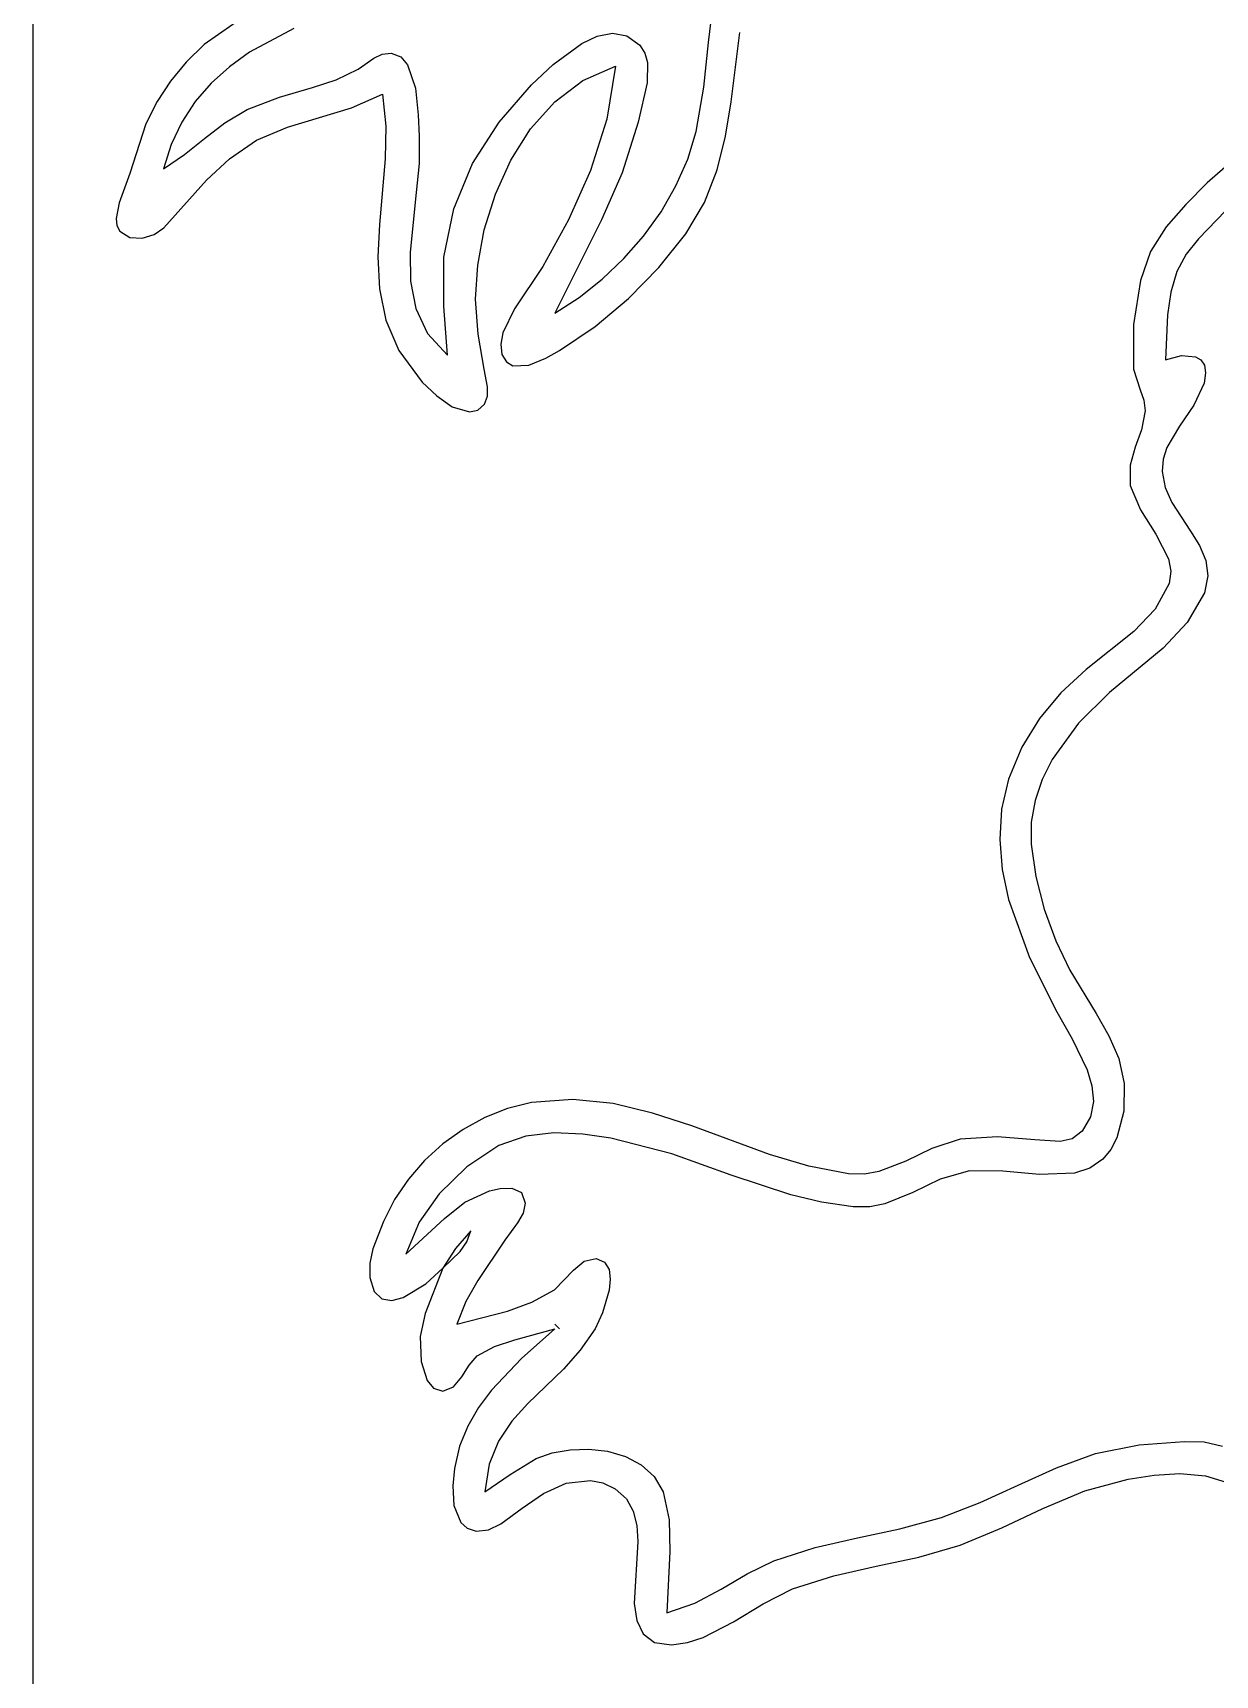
# Model space of a CAD drawing. Extents: x 0 to 276, y 0 to 299.
# Drawn here: x 0 to 67.1, y 57.6 to 150.9 of the extents above; entities that cross this region are included whole.
import ezdxf

# ---------------------------------------------------------------- set-up
doc = ezdxf.new("R2010")
doc.units = 0

msp = doc.modelspace()

# ---------------------------------------------------------------- linework, layer by layer
at = {"layer": 'Layer 1'}
for p, q in [((0, 298.715), (0, 0.000793)), ((38.349454, 150.30001), (38.661711, 152.828556)), ((12.170818, 151.905037), (9.729594, 150.187418)), ((14.816648, 151.111288), (12.291897, 149.763858)), ((9.729594, 150.187418), (8.70736, 149.197945)), ((29.529141, 149.057033), (31.160138, 150.255693)), ((31.160138, 150.255693), (32.03692, 150.665509)), ((32.03692, 150.665509), (32.904741, 150.839098)), ((32.904741, 150.839098), (33.726239, 150.694047)), ((33.726239, 150.694047), (34.464052, 150.147941)), ((38.09137, 147.763428), (38.349454, 150.30001)), ((39.638634, 146.937392), (40.132867, 150.87454)), ((12.291897, 149.763858), (11.155141, 148.933256)), ((18.475884, 148.788514), (19.352712, 149.413194)), ((19.352712, 149.413194), (19.832049, 149.655139)), ((19.832049, 149.655139), (20.348999, 149.709263)), ((20.348999, 149.709263), (20.882093, 149.490052)), ((20.882093, 149.490052), (21.273625, 149.043411)), ((34.464052, 150.147941), (34.745462, 149.700207)), ((34.745462, 149.700207), (34.891743, 149.181126)), ((8.70736, 149.197945), (7.81473, 148.119086)), ((11.155141, 148.933256), (10.124824, 147.995691)), ((17.210793, 148.184471), (18.475884, 148.788514)), ((21.273625, 149.043411), (21.723908, 147.711033)), ((28.310646, 147.902425), (29.529141, 149.057033)), ((31.230089, 148.150299), (33.072875, 148.961022)), ((33.072875, 148.961022), (32.577526, 145.963189)), ((34.891743, 149.181126), (34.881035, 148.015898)), ((7.81473, 148.119086), (7.049717, 146.949131)), ((10.124824, 147.995691), (9.217965, 146.949382)), ((13.995028, 147.213319), (15.87498, 147.751084)), ((15.87498, 147.751084), (17.210793, 148.184471)), ((18.093828, 146.597295), (19.843725, 147.373524)), ((19.843725, 147.373524), (20.034242, 145.556296)), ((21.723908, 147.711033), (21.883664, 146.198523)), ((26.467368, 145.78825), (28.310646, 147.902425)), ((29.624128, 146.936309), (31.230089, 148.150299)), ((34.881035, 148.015898), (34.361394, 145.786026)), ((37.662332, 145.25686), (38.09137, 147.763428)), ((7.049717, 146.949131), (6.410336, 145.686373)), ((9.217965, 146.949382), (8.451582, 145.79255)), ((10.903682, 145.749113), (12.170818, 146.511248)), ((12.170818, 146.511248), (13.995028, 147.213319)), ((16.26991, 146.044854), (18.093828, 146.597295)), ((28.258098, 145.400267), (29.624128, 146.936309)), ((39.324257, 144.993758), (39.638634, 146.937392)), ((6.410336, 145.686373), (5.500522, 142.875613)), ((8.451582, 145.79255), (7.842696, 144.523414)), ((9.749209, 144.858166), (10.903682, 145.749113)), ((14.446964, 145.501641), (16.26991, 146.044854)), ((20.034242, 145.556296), (20.004868, 143.70852)), ((21.883664, 146.198523), (21.936709, 144.992277)), ((24.967937, 143.436595), (26.467368, 145.78825)), ((32.577526, 145.963189), (31.655041, 143.042896)), ((34.361394, 145.786026), (33.450695, 142.912808)), ((8.614917, 143.950998), (9.749209, 144.858166)), ((11.154775, 143.704771), (12.699984, 144.753094)), ((12.699984, 144.753094), (14.446964, 145.501641)), ((21.936709, 144.992277), (21.928606, 143.437396)), ((27.135103, 143.623391), (28.258098, 145.400267)), ((37.181282, 143.686873), (37.662332, 145.25686)), ((38.848333, 143.086018), (39.324257, 144.993758)), ((7.842696, 144.523414), (7.408324, 143.140196)), ((7.408324, 143.140196), (8.614917, 143.950998)), ((9.855565, 142.483336), (11.154775, 143.704771)), ((20.004868, 143.70852), (19.684119, 139.981406)), ((36.507472, 142.162268), (37.181282, 143.686873)), ((69.178636, 144.529802), (66.674916, 142.346447)), ((5.500522, 142.875613), (4.902611, 141.20196)), ((21.928606, 143.437396), (21.770171, 141.788747)), ((23.894303, 140.870529), (24.967937, 143.436595)), ((26.25825, 141.686896), (27.135103, 143.623391)), ((31.655041, 143.042896), (30.409599, 140.237398)), ((33.450695, 142.912808), (32.274661, 140.234975)), ((38.123333, 141.228627), (38.848333, 143.086018)), ((7.43465, 139.784754), (9.855565, 142.483336)), ((21.770171, 141.788747), (21.42268, 138.397943)), ((35.662628, 140.700376), (36.507472, 142.162268)), ((66.674916, 142.346447), (65.450682, 141.110865)), ((4.902611, 141.20196), (4.721363, 140.304499)), ((23.328415, 138.113119), (23.894303, 140.870529)), ((25.630645, 139.672001), (26.25825, 141.686896)), ((37.061728, 139.436034), (38.123333, 141.228627)), ((65.450682, 141.110865), (64.345064, 139.838895)), ((4.721363, 140.304499), (4.764528, 139.915738)), ((4.764528, 139.915738), (4.936643, 139.595578)), ((19.684119, 139.981406), (19.591581, 138.132105)), ((30.409599, 140.237398), (28.94538, 137.583953)), ((32.274661, 140.234975), (29.633296, 134.938123)), ((34.668476, 139.318526), (35.662628, 140.700376)), ((67.733513, 140.758949), (66.171183, 139.161198)), ((4.936643, 139.595578), (5.514431, 139.236993)), ((5.514431, 139.236993), (6.209191, 139.193478)), ((6.209191, 139.193478), (6.892178, 139.398306)), ((6.892178, 139.398306), (7.43465, 139.784754)), ((25.255392, 137.65992), (25.630645, 139.672001)), ((33.546741, 138.034046), (34.668476, 139.318526)), ((35.538681, 137.524372), (37.061728, 139.436034)), ((64.345064, 139.838895), (63.456437, 138.43164)), ((66.171183, 139.161198), (65.479774, 138.279178)), ((19.591581, 138.132105), (19.676826, 136.312334)), ((21.42268, 138.397943), (21.443816, 136.749685)), ((23.337782, 135.329441), (23.328415, 138.113119)), ((63.456437, 138.43164), (62.883177, 136.790204)), ((65.479774, 138.279178), (64.94957, 137.309051)), ((25.135597, 135.731872), (25.255392, 137.65992)), ((28.94538, 137.583953), (27.342583, 135.192123)), ((32.319148, 136.864267), (33.546741, 138.034046)), ((33.819727, 135.762431), (35.538681, 137.524372)), ((64.94957, 137.309051), (64.602264, 136.132165)), ((19.676826, 136.312334), (20.039272, 134.537112)), ((21.443816, 136.749685), (21.734999, 135.195455)), ((31.007425, 135.826516), (32.319148, 136.864267)), ((62.883177, 136.790204), (62.491793, 134.285893)), ((23.547887, 132.556876), (23.337782, 135.329441)), ((25.282718, 133.737776), (25.135597, 135.731872)), ((29.633296, 134.938123), (31.007425, 135.826516)), ((31.930811, 134.18464), (33.819727, 135.762431)), ((64.602264, 136.132165), (64.420801, 134.842245)), ((20.039272, 134.537112), (20.778338, 132.821459)), ((21.734999, 135.195455), (22.401324, 133.782202)), ((27.342583, 135.192123), (26.685778, 133.813844)), ((64.420801, 134.842245), (64.293669, 132.292293)), ((22.401324, 133.782202), (23.547887, 132.556876)), ((25.612481, 131.763127), (25.282718, 133.737776)), ((26.685778, 133.813844), (26.559892, 133.171746)), ((29.897879, 132.825428), (31.930811, 134.18464)), ((62.491793, 134.285893), (62.477042, 131.763127)), ((20.778338, 132.821459), (22.099209, 131.026363)), ((26.559892, 133.171746), (26.632396, 132.596299)), ((26.632396, 132.596299), (26.888663, 132.164228)), ((29.124036, 132.383847), (29.897879, 132.825428)), ((64.293669, 132.292293), (65.202553, 132.535453)), ((65.202553, 132.535453), (66.010085, 132.463147)), ((66.010085, 132.463147), (66.311554, 132.277209)), ((25.810187, 130.750866), (25.612481, 131.763127)), ((26.888663, 132.164228), (27.248928, 131.944887)), ((27.248928, 131.944887), (28.160263, 131.982202)), ((28.160263, 131.982202), (29.124036, 132.383847)), ((62.477042, 131.763127), (62.870808, 130.575381)), ((66.311554, 132.277209), (66.510536, 131.97462)), ((66.581315, 131.542786), (66.498175, 130.969113)), ((66.510536, 131.97462), (66.581315, 131.542786)), ((22.099209, 131.026363), (22.926721, 130.233676)), ((25.812599, 130.231129), (25.810187, 130.750866)), ((66.498175, 130.969113), (65.917287, 129.703146)), ((22.926721, 130.233676), (23.81247, 129.612861)), ((25.262307, 129.423924), (25.646797, 129.764996)), ((25.646797, 129.764996), (25.812599, 130.231129)), ((62.870808, 130.575381), (63.080763, 129.987349)), ((63.080763, 129.987349), (63.149877, 129.38188)), ((65.917287, 129.703146), (65.100879, 128.523672)), ((23.81247, 129.612861), (24.784065, 129.326979)), ((24.784065, 129.326979), (25.262307, 129.423924)), ((63.149877, 129.38188), (62.932571, 128.307871)), ((62.932571, 128.307871), (62.571697, 127.317405)), ((65.100879, 128.523672), (64.385227, 127.310216)), ((62.571697, 127.317405), (62.287716, 126.300844)), ((64.385227, 127.310216), (64.170272, 126.653095)), ((62.287716, 126.300844), (62.301094, 125.148552)), ((64.170272, 126.653095), (64.106609, 125.942301)), ((64.106609, 125.942301), (64.277429, 125.032389)), ((62.301094, 125.148552), (62.874785, 123.776383)), ((64.277429, 125.032389), (64.664189, 124.177131)), ((64.664189, 124.177131), (65.727808, 122.549851)), ((62.874785, 123.776383), (63.76146, 122.379955)), ((63.76146, 122.379955), (64.470336, 120.978765)), ((65.727808, 122.549851), (66.225808, 121.737465)), ((66.225808, 121.737465), (66.582027, 120.899006)), ((64.470336, 120.978765), (64.604729, 120.282477)), ((66.582027, 120.899006), (66.707035, 120.014293)), ((64.510627, 119.592309), (63.70558, 118.129161)), ((64.604729, 120.282477), (64.510627, 119.592309)), ((66.707035, 120.014293), (66.511404, 119.063143)), ((66.511404, 119.063143), (65.537486, 117.374835)), ((63.70558, 118.129161), (62.496588, 116.861052)), ((62.496588, 116.861052), (59.795758, 114.707048)), ((65.537486, 117.374835), (64.177087, 115.918276)), ((64.177087, 115.918276), (61.118673, 113.390748)), ((59.795758, 114.707048), (58.36627, 113.381583)), ((58.36627, 113.381583), (57.139907, 111.909844)), ((61.118673, 113.390748), (59.354297, 111.653074)), ((57.139907, 111.909844), (56.140804, 110.279901)), ((59.354297, 111.653074), (57.868304, 109.58029)), ((56.140804, 110.279901), (55.393097, 108.479823)), ((57.868304, 109.58029), (57.302774, 108.445284)), ((55.393097, 108.479823), (54.996369, 106.765549)), ((57.302774, 108.445284), (56.894527, 107.258963)), ((54.996369, 106.765549), (54.89029, 105.046565)), ((56.894527, 107.258963), (56.672792, 106.032148)), ((56.672792, 106.032148), (56.666799, 104.775661)), ((54.89029, 105.046565), (55.035035, 103.333888)), ((56.666799, 104.775661), (56.94032, 102.948761)), ((55.035035, 103.333888), (55.390782, 101.638533)), ((56.94032, 102.948761), (57.422448, 101.09594)), ((55.390782, 101.638533), (56.575981, 98.343859)), ((57.422448, 101.09594), (58.078209, 99.297044)), ((58.078209, 99.297044), (58.872628, 97.63192)), ((56.575981, 98.343859), (58.127298, 95.250673)), ((58.872628, 97.63192), (60.363057, 95.162435)), ((58.127298, 95.250673), (59.010397, 93.724343)), ((60.363057, 95.162435), (61.08209, 93.90125)), ((59.010397, 93.724343), (59.861474, 91.965147)), ((61.08209, 93.90125), (61.656041, 92.604843)), ((61.656041, 92.604843), (61.953974, 91.188712)), ((59.861474, 91.965147), (60.126742, 91.055896)), ((60.126742, 91.055896), (60.206089, 90.157632)), ((61.953974, 91.188712), (61.927933, 89.607978)), ((26.955134, 89.765013), (25.653314, 89.254061)), ((28.310381, 90.100829), (26.955134, 89.765013)), ((30.648942, 90.278074), (28.310381, 90.100829)), ((32.935974, 90.044444), (30.648942, 90.278074)), ((35.184441, 89.508006), (32.935974, 90.044444)), ((60.206089, 90.157632), (60.040212, 89.293426)), ((61.927933, 89.607978), (61.539397, 88.098184)), ((25.653314, 89.254061), (24.421716, 88.582864)), ((37.407307, 88.776823), (35.184441, 89.508006)), ((41.828088, 87.162482), (37.407307, 88.776823)), ((60.040212, 89.293426), (59.569804, 88.486344)), ((23.277139, 87.766314), (22.23638, 86.819305)), ((24.421716, 88.582864), (23.277139, 87.766314)), ((27.980239, 88.195323), (26.4583, 87.661374)), ((29.585473, 88.379949), (27.980239, 88.195323)), ((31.214618, 88.31112), (29.585473, 88.379949)), ((32.808292, 88.084707), (31.214618, 88.31112)), ((36.282039, 87.185253), (32.808292, 88.084707)), ((52.652017, 88.019884), (51.028391, 87.497626)), ((54.767689, 88.161006), (52.652017, 88.019884)), ((56.885345, 87.994749), (54.767689, 88.161006)), ((58.317665, 87.894273), (56.885345, 87.994749)), ((58.995427, 88.053238), (58.317665, 87.894273)), ((59.569804, 88.486344), (58.995427, 88.053238)), ((61.539397, 88.098184), (61.197155, 87.443498)), ((22.23638, 86.819305), (21.316234, 85.756728)), ((26.4583, 87.661374), (24.643294, 86.446277)), ((39.646274, 85.988317), (36.282039, 87.185253)), ((44.05193, 86.495454), (41.828088, 87.162482)), ((49.55074, 86.773136), (48.03623, 86.183533)), ((51.028391, 87.497626), (49.55074, 86.773136)), ((60.749844, 86.894877), (60.003526, 86.38044)), ((61.197155, 87.443498), (60.749844, 86.894877)), ((24.643294, 86.446277), (23.067722, 84.927967)), ((43.031097, 84.864256), (39.646274, 85.988317)), ((46.302025, 86.065939), (44.05193, 86.495454)), ((47.208017, 86.044665), (46.302025, 86.065939)), ((48.03623, 86.183533), (47.208017, 86.044665)), ((53.181183, 86.22998), (51.50271, 85.747315)), ((55.062831, 86.210492), (53.181183, 86.22998)), ((57.139742, 86.019504), (55.062831, 86.210492)), ((59.129538, 86.099979), (57.139742, 86.019504)), ((60.003526, 86.38044), (59.129538, 86.099979)), ((21.316234, 85.756728), (20.533501, 84.593475)), ((23.067722, 84.927967), (21.939718, 83.308389)), ((24.527752, 84.440862), (25.929134, 85.100211)), ((25.929134, 85.100211), (26.536013, 85.233432)), ((26.536013, 85.233432), (27.200191, 85.237298)), ((27.200191, 85.237298), (27.735384, 84.994357)), ((27.735384, 84.994357), (27.955311, 84.38716)), ((49.961803, 85.001124), (48.376943, 84.357725)), ((51.50271, 85.747315), (49.961803, 85.001124)), ((20.533501, 84.593475), (19.904976, 83.344438)), ((23.378372, 83.528455), (24.527752, 84.440862)), ((27.955311, 84.38716), (27.828303, 83.829824)), ((44.771885, 84.445292), (43.031097, 84.864256)), ((46.566608, 84.183431), (44.771885, 84.445292)), ((47.511305, 84.189045), (46.566608, 84.183431)), ((48.376943, 84.357725), (47.511305, 84.189045)), ((19.904976, 83.344438), (19.307544, 81.799637)), ((21.16664, 81.492357), (23.378372, 83.528455)), ((21.939718, 83.308389), (21.16664, 81.492357)), ((27.520468, 83.280673), (26.803845, 82.286106)), ((27.828303, 83.829824), (27.520468, 83.280673)), ((24.870802, 82.815272), (23.996944, 81.813594)), ((24.256996, 81.645418), (24.632325, 82.191575)), ((24.632325, 82.191575), (24.870802, 82.815272)), ((26.803845, 82.286106), (25.262203, 79.997529)), ((19.307544, 81.799637), (19.125151, 80.980864)), ((23.996944, 81.813594), (23.283304, 80.698608)), ((23.283304, 80.698608), (24.256996, 81.645418)), ((31.307441, 81.093329), (31.979353, 81.248676)), ((31.979353, 81.248676), (32.458513, 81.040175)), ((19.125151, 80.980864), (19.121017, 80.174469)), ((23.283304, 80.698608), (22.265562, 78.134369)), ((22.315069, 79.813896), (23.283304, 80.698608)), ((29.605779, 79.462212), (30.697416, 80.582754)), ((30.697416, 80.582754), (31.307441, 81.093329)), ((32.458513, 81.040175), (32.711847, 80.630354)), ((32.711847, 80.630354), (32.782713, 80.078414)), ((19.121017, 80.174469), (19.374109, 79.365735)), ((19.374109, 79.365735), (19.809619, 78.955796)), ((21.015738, 79.034282), (22.315069, 79.813896)), ((25.262203, 79.997529), (24.583954, 78.814173)), ((28.332539, 78.764614), (29.605779, 79.462212)), ((32.714464, 79.443559), (32.334048, 78.16191)), ((32.782713, 80.078414), (32.714464, 79.443559)), ((19.809619, 78.955796), (20.374508, 78.870146)), ((20.374508, 78.870146), (21.015738, 79.034282)), ((24.583954, 78.814173), (24.077053, 77.523612)), ((26.938978, 78.248834), (28.332539, 78.764614)), ((22.265562, 78.134369), (21.995887, 76.823315)), ((24.077053, 77.523612), (26.938978, 78.248834)), ((29.633296, 77.523612), (29.897879, 77.259029)), ((29.897879, 77.259029), (29.633296, 77.523612)), ((32.334048, 78.16191), (31.917441, 77.259029)), ((21.995887, 76.823315), (22.041034, 75.407213)), ((26.211742, 76.25764), (27.354092, 76.628726)), ((27.354092, 76.628726), (29.633296, 77.259029)), ((29.633296, 77.259029), (27.739715, 75.568666)), ((31.917441, 77.259029), (31.076715, 76.037918)), ((24.77545, 75.188167), (25.225423, 75.713071)), ((25.225423, 75.713071), (26.211742, 76.25764)), ((27.739715, 75.568666), (26.028634, 73.77209)), ((31.076715, 76.037918), (30.115872, 74.969539)), ((22.041034, 75.407213), (22.37845, 74.317131)), ((24.358996, 74.527904), (24.77545, 75.188167)), ((30.115872, 74.969539), (28.107846, 73.021831)), ((22.37845, 74.317131), (22.73615, 73.89326)), ((22.73615, 73.89326), (23.270022, 73.723142)), ((23.270022, 73.723142), (23.886905, 73.962742)), ((23.886905, 73.962742), (24.358996, 74.527904)), ((26.028634, 73.77209), (25.30205, 72.791881)), ((25.30205, 72.791881), (24.693715, 71.73461)), ((28.107846, 73.021831), (27.197672, 72.007932)), ((27.197672, 72.007932), (26.441395, 70.877622)), ((24.693715, 71.73461), (24.227837, 70.583442)), ((24.227837, 70.583442), (23.928622, 69.321539)), ((26.441395, 70.877622), (25.90752, 69.563614)), ((28.574964, 69.898859), (29.482889, 70.208514)), ((29.482889, 70.208514), (30.498069, 70.386916)), ((30.498069, 70.386916), (31.565959, 70.42145)), ((31.565959, 70.42145), (32.632014, 70.299504)), ((32.632014, 70.299504), (33.641687, 70.008465)), ((33.641687, 70.008465), (34.540434, 69.535719)), ((58.109707, 69.351929), (60.324924, 70.175084)), ((60.324924, 70.175084), (62.815444, 70.658113)), ((62.815444, 70.658113), (65.352001, 70.860354)), ((65.352001, 70.860354), (66.491443, 70.830105)), ((66.491443, 70.830105), (67.532153, 70.599863)), ((23.928622, 69.321539), (23.83337, 68.335281)), ((25.90752, 69.563614), (25.664551, 67.998624)), ((27.099219, 68.988925), (28.574964, 69.898859)), ((34.540434, 69.535719), (35.273709, 68.868654)), ((55.94591, 68.371984), (58.109707, 69.351929)), ((63.653432, 68.938572), (65.121252, 69.032747)), ((65.121252, 69.032747), (66.572154, 68.905267)), ((23.83337, 68.335281), (23.906675, 67.217906)), ((25.664551, 67.998624), (27.099219, 68.988925)), ((28.987023, 67.899736), (30.284534, 68.492204)), ((30.284534, 68.492204), (31.649662, 68.648109)), ((31.649662, 68.648109), (32.350056, 68.499347)), ((32.350056, 68.499347), (33.058323, 68.16584)), ((33.058323, 68.16584), (33.693299, 67.606397)), ((35.273709, 68.868654), (35.786967, 67.994655)), ((53.78881, 67.383555), (55.94591, 68.371984)), ((59.719633, 68.046265), (62.177005, 68.716702)), ((62.177005, 68.716702), (63.653432, 68.938572)), ((66.572154, 68.905267), (67.997831, 68.462173)), ((23.906675, 67.217906), (24.299583, 66.264539)), ((27.781215, 67.072319), (28.987023, 67.899736)), ((33.693299, 67.606397), (34.085848, 66.897235)), ((35.786967, 67.994655), (36.131297, 66.404941)), ((51.593685, 66.534951), (53.78881, 67.383555)), ((57.343074, 67.0493), (59.719633, 68.046265)), ((24.299583, 66.264539), (24.66309, 65.941585)), ((26.567874, 66.171678), (27.781215, 67.072319)), ((34.085848, 66.897235), (34.285837, 66.076757)), ((36.131297, 66.404941), (36.163932, 64.604289)), ((49.224381, 65.892808), (51.593685, 66.534951)), ((55.002233, 65.948949), (57.343074, 67.0493)), ((24.66309, 65.941585), (25.16314, 65.770306)), ((25.16314, 65.770306), (25.874911, 65.841512)), ((25.874911, 65.841512), (26.567874, 66.171678)), ((34.285837, 66.076757), (34.343138, 65.183362)), ((44.409277, 64.829978), (46.812042, 65.380046)), ((46.812042, 65.380046), (49.224381, 65.892808)), ((52.652017, 64.968355), (55.002233, 65.948949)), ((34.343138, 65.183362), (34.142849, 61.648632)), ((36.163932, 64.604289), (35.983288, 61.119466)), ((42.068697, 64.075916), (44.409277, 64.829978)), ((50.290043, 64.286186), (52.652017, 64.968355)), ((40.545497, 63.33291), (42.068697, 64.075916)), ((45.469357, 63.232798), (47.876426, 63.76986)), ((47.876426, 63.76986), (50.290043, 64.286186)), ((39.079471, 62.476446), (40.545497, 63.33291)), ((43.127029, 62.488418), (45.469357, 63.232798)), ((34.142849, 61.648632), (34.282639, 60.697874)), ((35.983288, 61.119466), (37.586706, 61.680605)), ((37.586706, 61.680605), (39.079471, 62.476446)), ((39.778665, 60.615998), (41.462397, 61.63802)), ((41.462397, 61.63802), (43.127029, 62.488418)), ((34.282639, 60.697874), (34.649988, 59.934167)), ((34.649988, 59.934167), (35.290089, 59.440584)), ((37.159414, 59.440996), (38.049392, 59.73313)), ((38.049392, 59.73313), (39.778665, 60.615998)), ((35.290089, 59.440584), (36.248136, 59.300193)), ((36.248136, 59.300193), (37.159414, 59.440996))]:
    msp.add_line(p, q, dxfattribs=at)

doc.saveas('drawing.dxf')
